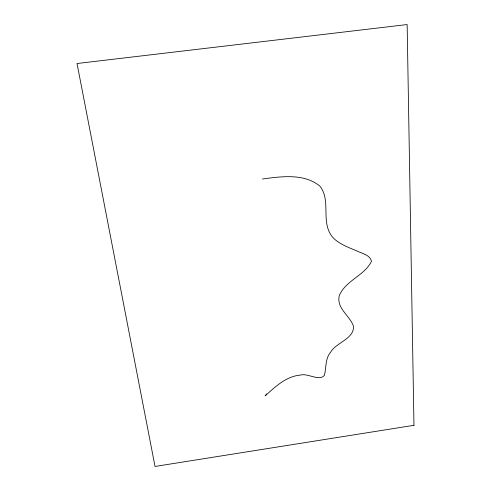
<?xml version="1.0" encoding="UTF-8"?>
<svg xmlns="http://www.w3.org/2000/svg" width="491" height="491" viewBox="0 0 491 491"><rect width="100%" height="100%" fill="white"/><g stroke="black" fill="none" stroke-linecap="round" stroke-linejoin="round"><path stroke-width="0.74" d="M266.644 393.972C266.251 394.445 264.164 396.789 265.563 395.531C275.488 386.552 286.29 376.29 300.277 375.118C307.44 372.749 319.125 381.575 324.336 375.431C326.466 367.747 324.993 358.811 330.56 352.274C336.034 342.448 354.723 338.759 353.403 325.975C349.678 315.492 336.059 307.967 339.324 295.57C345.603 280.441 364.561 275.611 371.484 261.329C370.14 254.743 361.714 253.546 356.613 250.815C349.205 247.765 341.527 244.886 335.249 239.768A27.189 24.409 -32 0 1 329.436 232.286C322.237 217.783 330.388 199.236 319.85 186.095C303.966 173.151 281.306 176.502 262.427 179M413.968 425.31L155.033 466.45L77.032 63.523L407.149 24.55L413.968 425.31"/></g></svg>
